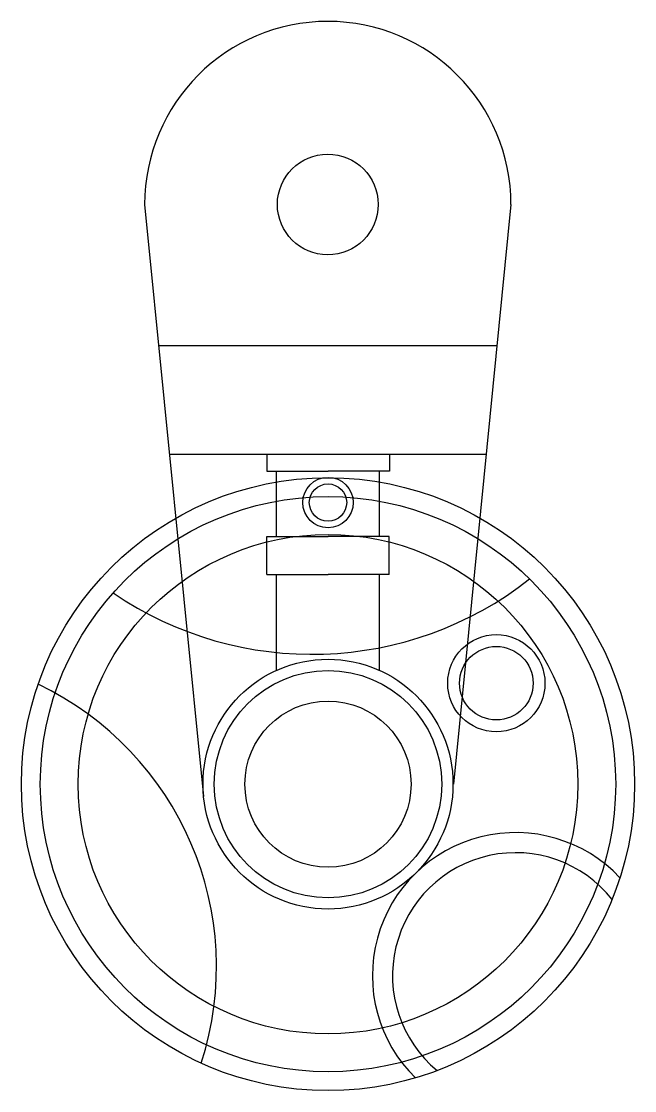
# Model space of a CAD drawing. Header units: inches. Extents: x 13.8 to 50.3, y -37.8 to 25.9.
import ezdxf

# ---------------------------------------------------------------- set-up
doc = ezdxf.new("R2010")
doc.units = ezdxf.units.IN
doc.header["$MEASUREMENT"] = 0

msp = doc.modelspace()

# ---------------------------------------------------------------- linework, layer by layer
for p, q in [((21.134, 14.96), (24.645, -20.29)), ((42.935, 14.96), (39.52, -19.553)), ((21.972, 6.554), (42.103, 6.554)), ((22.616, 0.085), (41.463, 0.085)), ((28.397, 0.085), (35.703, 0.085)), ((28.397, 0.085), (28.397, -0.915)), ((35.703, 0.085), (35.703, -0.915)), ((28.397, -0.915), (32.046, -0.915)), ((28.976, -4.809), (28.976, -0.915)), ((35.703, -0.915), (32.046, -0.915)), ((35.116, -4.809), (35.116, -0.915)), ((28.397, -7.08), (28.397, -4.809)), ((28.397, -4.809), (32.046, -4.809)), ((35.695, -4.809), (32.046, -4.809)), ((35.695, -7.08), (35.695, -4.809)), ((28.397, -7.08), (32.046, -7.08)), ((28.976, -12.778), (28.976, -7.08)), ((35.695, -7.08), (32.046, -7.08)), ((35.116, -12.778), (35.116, -7.08))]:
    msp.add_line(p, q)
for centre, radius in [((32.035, 14.96), 3), ((32.046, -19.553), 18.246), ((32.046, -2.786), 1.5), ((32.046, -2.786), 1.111), ((32.046, -19.553), 17.121), ((32.046, -19.553), 14.869), ((42.063, -13.543), 2.894), ((42.063, -13.543), 2.189), ((32.046, -19.553), 7.438), ((32.046, -19.553), 6.769), ((32.046, -19.553), 4.945)]:
    msp.add_circle(centre, radius)
for centre, radius, start, end in [((32.035, 14.96), 10.9, 360, 180), ((31.085, 9.147), 20.968, 235.66542, 308.16895), ((6.743, -30.441), 18.664, 342.12802, 64.43758), ((43.208, -30.956), 8.521, 43.18535, 225.58782), ((43.208, -30.956), 7.322, 38.3178, 230.45537)]:
    msp.add_arc(centre, radius, start, end)

doc.saveas('drawing.dxf')
